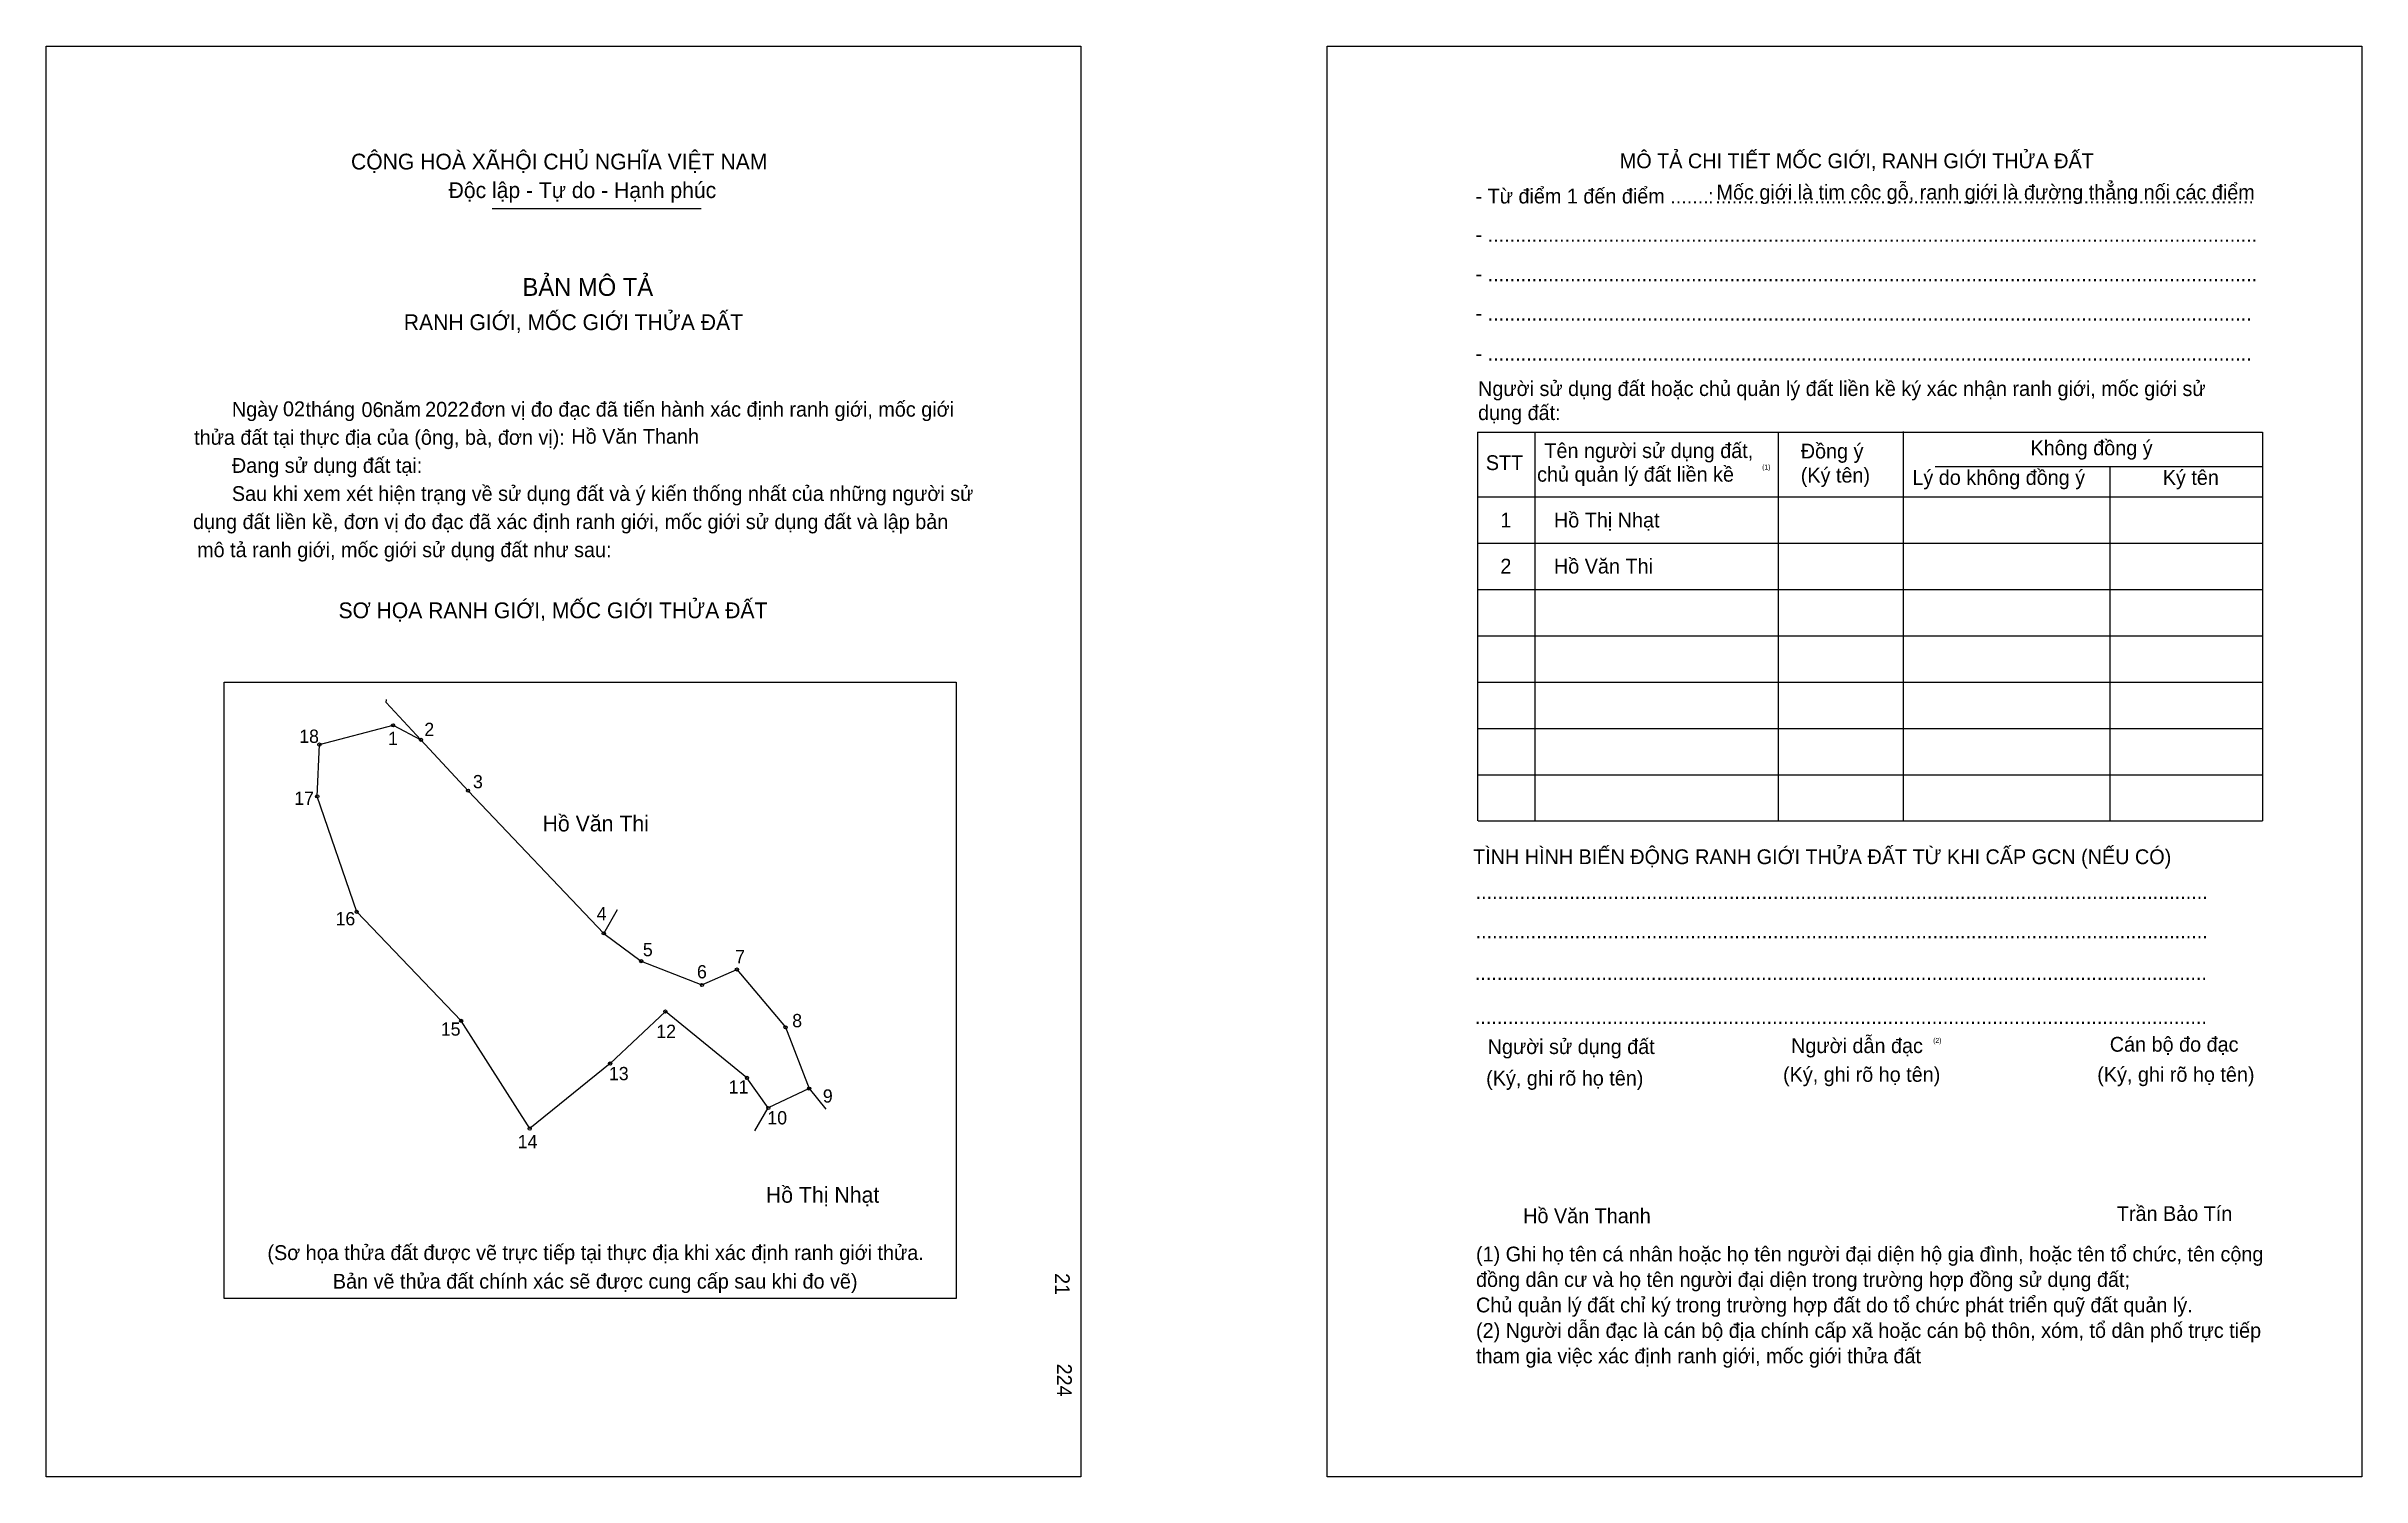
# Model space of a CAD drawing. Extents: x 546351 to 547162, y 1825456 to 1825957.
import ezdxf

# ---------------------------------------------------------------- set-up
doc = ezdxf.new("R2010")
doc.units = 0
for name, color, linetype in [('bmtKhungInTrang1', 7, 'Continuous'), ('bmtKhungInTrang2', 7, 'Continuous'), ('bmtNoiDung', 7, 'Continuous'), ('bmtTemplate', 7, 'Continuous'), ('CanhThua', 7, 'Continuous'), ('MocDinhThua', 7, 'Continuous'), ('RauThua', 7, 'Continuous'), ('SoHieuDinhThua', 7, 'Continuous'), ('TenChuLanCan', 7, 'Continuous')]:
    doc.layers.add(name, color=color, linetype=linetype)

msp = doc.modelspace()

# ---------------------------------------------------------------- linework, layer by layer
at = {"layer": 'bmtKhungInTrang1'}
msp.add_lwpolyline([(546350.83, 1825957.27), (546713.33, 1825957.27), (546713.33, 1825455.89), (546350.83, 1825455.89)], close=True, dxfattribs=at)
at = {"layer": 'bmtKhungInTrang2'}
msp.add_lwpolyline([(546799.77, 1825957.27), (547162.27, 1825957.27), (547162.27, 1825455.89), (546799.77, 1825455.89)], close=True, dxfattribs=at)
at = {"layer": 'bmtTemplate'}
for p, q in [((546507.04, 1825900.44), (546580.35, 1825900.44)), ((546872.49, 1825822.04), (546872.49, 1825685.73)), ((546957.76, 1825822.04), (546957.76, 1825685.73)), ((547001.63, 1825822.2), (547001.63, 1825685.73)), ((547127.56, 1825822.04), (547127.56, 1825685.73)), ((547012.76, 1825810.03), (547127.56, 1825810.03)), ((546852.61, 1825799.32), (547127.56, 1825799.32)), ((546852.61, 1825783.09), (547127.56, 1825783.09)), ((546852.61, 1825766.87), (547127.56, 1825766.87)), ((546852.61, 1825750.64), (547127.56, 1825750.64)), ((546852.61, 1825734.41), (547127.56, 1825734.41)), ((546852.61, 1825718.19), (547127.56, 1825718.19)), ((546852.61, 1825701.96), (547127.56, 1825701.96)), ((546852.61, 1825685.73), (547127.56, 1825685.73))]:
    msp.add_line(p, q, dxfattribs=at)
for points in [[(546852.43, 1825822.04), (547127.56, 1825822.04)], [(546852.43, 1825822.04), (546852.43, 1825685.73)], [(547074.05, 1825809.87), (547074.05, 1825685.73)]]:
    msp.add_lwpolyline(points, dxfattribs=at)
msp.add_lwpolyline([(546413.2, 1825518.33), (546413.2, 1825734.4), (546669.69, 1825734.4), (546669.69, 1825518.33)], close=True, dxfattribs=at)
at = {"layer": 'CanhThua'}
for p, q in [((546445.78, 1825694.36), (546446.55, 1825712.51)), ((546446.55, 1825712.51), (546472.35, 1825719.27)), ((546472.35, 1825719.27), (546482.13, 1825714.16)), ((546482.13, 1825714.16), (546498.63, 1825696.35)), ((546498.63, 1825696.35), (546546.2, 1825646.34)), ((546459.62, 1825653.89), (546445.78, 1825694.36)), ((546496.22, 1825615.67), (546459.62, 1825653.89)), ((546546.2, 1825646.34), (546559.32, 1825636.58)), ((546559.32, 1825636.58), (546580.62, 1825628.25)), ((546580.62, 1825628.25), (546592.85, 1825633.67)), ((546592.85, 1825633.67), (546609.9, 1825613.4)), ((546520.25, 1825577.91), (546496.22, 1825615.67)), ((546567.79, 1825618.96), (546548.42, 1825600.7)), ((546596.37, 1825595.67), (546567.79, 1825618.96)), ((546609.9, 1825613.4), (546618.17, 1825591.92)), ((546548.42, 1825600.7), (546520.25, 1825577.91)), ((546603.85, 1825585.14), (546596.37, 1825595.67)), ((546618.17, 1825591.92), (546603.85, 1825585.14))]:
    msp.add_line(p, q, dxfattribs=at)
at = {"layer": 'MocDinhThua'}
for centre in [(546472.35, 1825719.27), (546446.55, 1825712.51), (546482.13, 1825714.16), (546498.63, 1825696.35), (546445.78, 1825694.36), (546459.62, 1825653.89), (546546.2, 1825646.34), (546559.32, 1825636.58), (546592.85, 1825633.67), (546580.62, 1825628.25), (546496.22, 1825615.67), (546567.79, 1825618.96), (546609.9, 1825613.4), (546548.42, 1825600.7), (546596.37, 1825595.67), (546618.17, 1825591.92), (546603.85, 1825585.14), (546520.25, 1825577.91)]:
    msp.add_circle(centre, 0.557, dxfattribs=at)
at = {"layer": 'RauThua'}
for p, q in [((546469.97, 1825727.29), (546470.11, 1825728.28)), ((546469.97, 1825727.29), (546482.13, 1825714.16)), ((546546.2, 1825646.34), (546551.05, 1825654.7)), ((546618.17, 1825591.92), (546624.03, 1825584.75)), ((546599.11, 1825577.17), (546603.85, 1825585.14))]:
    msp.add_line(p, q, dxfattribs=at)

# ---------------------------------------------------------------- texts
at = {"layer": 'bmtNoiDung'}
for s, height, p in [('02', 5.187, (546433.78, 1825827.62)), ('06', 5.187, (546461.29, 1825827.33)), ('2022', 5.187, (546483.6, 1825827.45)), ('Hồ Văn Thanh', 5.1867, (546534.84, 1825817.97)), ('1', 5.19, (546860.41, 1825788.61)), ('Hồ Thị Nhạt ', 5.1867, (546879.19, 1825788.61)), ('2', 5.19, (546860.41, 1825772.46)), ('Hồ Văn Thi ', 5.1867, (546879.19, 1825772.46)), ('Hồ Văn Thanh', 5.1867, (546868.4, 1825544.75))]:
    msp.add_text(s, height=height, dxfattribs=at).set_placement(p)
for s, p in [('21', (546704.3, 1825527.26)), ('224', (546705.04, 1825495.52))]:
    msp.add_text(s, height=5.187, rotation=270, dxfattribs=at).set_placement(p)
at = {"layer": 'bmtTemplate'}
for s, height, p in [('CỘNG HOÀ XÃHỘI CHỦ NGHĨA VIỆT NAM', 5.5324, (546457.61, 1825914.09)), ('MÔ TẢ CHI TIẾT MỐC GIỚI, RANH GIỚI THỬA ĐẤT', 5.1847, (546902.27, 1825914.53)), ('Độc lập - Tự do - Hạnh phúc', 5.5324, (546491.82, 1825904.08)), ('- Từ điểm 1 đến điểm .......', 5.1847, (546851.73, 1825902.17)), ('Mốc giới là tim cộc gỗ, ranh giới là đường thẳng nối các điểm', 5.1847, (546936.17, 1825903.54)), (':', 5.18, (546933.19, 1825902.17)), ('..................................................................................................', 5.1847, (546935.74, 1825902.17)), ('- ............................................................................................................................................', 5.18468, (546851.73, 1825888.73)), ('BẢN MÔ TẢ', 6.224, (546517.72, 1825869.79)), ('- ............................................................................................................................................', 5.18468, (546851.73, 1825874.94)), ('RANH GIỚI, MỐC GIỚI THỬA ĐẤT', 5.5324, (546476.11, 1825857.79)), ('- ...........................................................................................................................................', 5.18468, (546851.73, 1825861.14)), ('- ...........................................................................................................................................', 5.18468, (546851.73, 1825847.03)), ('Người sử dụng đất hoặc chủ quản lý đất liền kề ký xác nhận ranh giới, mốc giới sử', 5.1847, (546852.61, 1825834.69)), ('Ngày     tháng     năm         đơn vị đo đạc đã tiến hành xác định ranh giới, mốc giới ', 5.1867, (546415.87, 1825827.45)), ('dụng đất:', 5.185, (546852.61, 1825826.26)), ('thửa đất tại thực địa của (ông, bà, đơn vị):', 5.1867, (546402.65, 1825817.6)), ('Tên người sử dụng đất,', 5.1847, (546875.84, 1825812.95)), ('Đồng ý', 5.185, (546965.69, 1825812.79)), ('Không đồng ý', 5.1847, (547046.21, 1825813.92)), ('Đang sử dụng đất tại:', 5.1867, (546415.87, 1825807.75)), ('STT', 5.185, (546855.32, 1825808.73)), ('chủ quản lý đất liền kề', 5.1847, (546873.29, 1825804.66)), ('(1)', 1.729, (546952.15, 1825808.92)), ('(Ký tên)', 5.185, (546965.69, 1825804.35)), ('Lý do không đồng ý', 5.1847, (547004.81, 1825803.54)), ('Ký tên', 5.185, (547092.55, 1825803.54)), ('Sau khi xem xét hiện trạng về sử dụng đất và ý kiến thống nhất của những người sử ', 5.1867, (546415.87, 1825797.9)), ('dụng đất liền kề, đơn vị đo đạc đã xác định ranh giới, mốc giới sử dụng đất và lập bản', 5.1867, (546402.26, 1825788.05)), ('mô tả ranh giới, mốc giới sử dụng đất như sau:', 5.1867, (546403.69, 1825778.2)), ('SƠ HỌA RANH GIỚI, MỐC GIỚI THỬA ĐẤT', 5.5324, (546453.24, 1825756.8)), ('TÌNH HÌNH BIẾN ĐỘNG RANH GIỚI THỬA ĐẤT TỪ KHI CẤP GCN (NẾU CÓ)', 5.1847, (546850.86, 1825670.6)), ('.....................................................................................................................................', 5.19246, (546851.73, 1825658.4)), ('.....................................................................................................................................', 5.19246, (546851.73, 1825644.61)), ('.....................................................................................................................................', 5.19246, (546851.46, 1825630)), ('.....................................................................................................................................', 5.19246, (546851.46, 1825614.59)), ('Người sử dụng đất', 5.1847, (546855.96, 1825604.04)), ('Người dẫn đạc', 5.1847, (546962.3, 1825604.37)), ('(2)', 1.729, (547012.09, 1825607.95)), ('Cán bộ đo đạc', 5.1847, (547073.99, 1825604.86)), ('(Ký, ghi rõ họ tên)', 5.1847, (546855.43, 1825593.01)), ('(Ký, ghi rõ họ tên)', 5.1847, (546959.48, 1825594.31)), ('(Ký, ghi rõ họ tên)', 5.1847, (547069.59, 1825594.31)), ('Trần Bảo Tín', 5.1847, (547076.46, 1825545.52)), ('(Sơ họa thửa đất được vẽ trực tiếp tại thực địa khi xác định ranh giới thửa.', 5.1867, (546428.33, 1825531.84)), ('(1) Ghi họ tên cá nhân hoặc họ tên người đại diện hộ gia đình, hoặc tên tổ chức, tên cộng', 5.1847, (546851.88, 1825531.34)), ('Bản vẽ thửa đất chính xác sẽ được cung cấp sau khi đo vẽ)', 5.1867, (546451.26, 1825521.81)), ('đồng dân cư và họ tên người đại diện trong trường hợp đồng sử dụng đất;', 5.1847, (546851.88, 1825522.41)), ('Chủ quản lý đất chỉ ký trong trường hợp đất do tổ chức phát triển quỹ đất quản lý.', 5.1847, (546851.88, 1825513.49)), ('(2) Người dẫn đạc là cán bộ địa chính cấp xã hoặc cán bộ thôn, xóm, tổ dân phố trực tiếp', 5.1847, (546851.88, 1825504.56)), ('tham gia việc xác định ranh giới, mốc giới thửa đất', 5.1847, (546851.88, 1825495.64))]:
    msp.add_text(s, height=height, dxfattribs=at).set_placement(p)
at = {"layer": 'SoHieuDinhThua'}
for s, height, p in [('2', 4.64, (546483.32, 1825715.53)), ('18', 4.644, (546439.47, 1825713.1)), ('1', 4.64, (546470.62, 1825712.34)), ('17', 4.644, (546437.72, 1825691.37)), ('3', 4.64, (546500.36, 1825697.21)), ('4', 4.64, (546543.74, 1825650.93)), ('16', 4.644, (546452.19, 1825649.16)), ('5', 4.64, (546559.9, 1825638.32)), ('7', 4.64, (546592.24, 1825635.87)), ('6', 4.64, (546578.86, 1825630.57)), ('15', 4.644, (546489.09, 1825610.48)), ('12', 4.644, (546564.61, 1825609.67)), ('8', 4.64, (546612.24, 1825613.44)), ('13', 4.644, (546548.01, 1825594.88)), ('11', 4.644, (546589.97, 1825590.18)), ('9', 4.64, (546622.98, 1825587.01)), ('10', 4.644, (546603.53, 1825579.38)), ('14', 4.644, (546516.05, 1825571.01))]:
    msp.add_text(s, height=height, dxfattribs=at).set_placement(p)
at = {"layer": 'TenChuLanCan'}
for s, height, p in [('Hồ Văn Thi', 5.572, (546524.74, 1825682.07)), ('Hồ Thị Nhạt', 5.5724, (546603, 1825551.92))]:
    msp.add_text(s, height=height, dxfattribs=at).set_placement(p)

doc.saveas('drawing.dxf')
